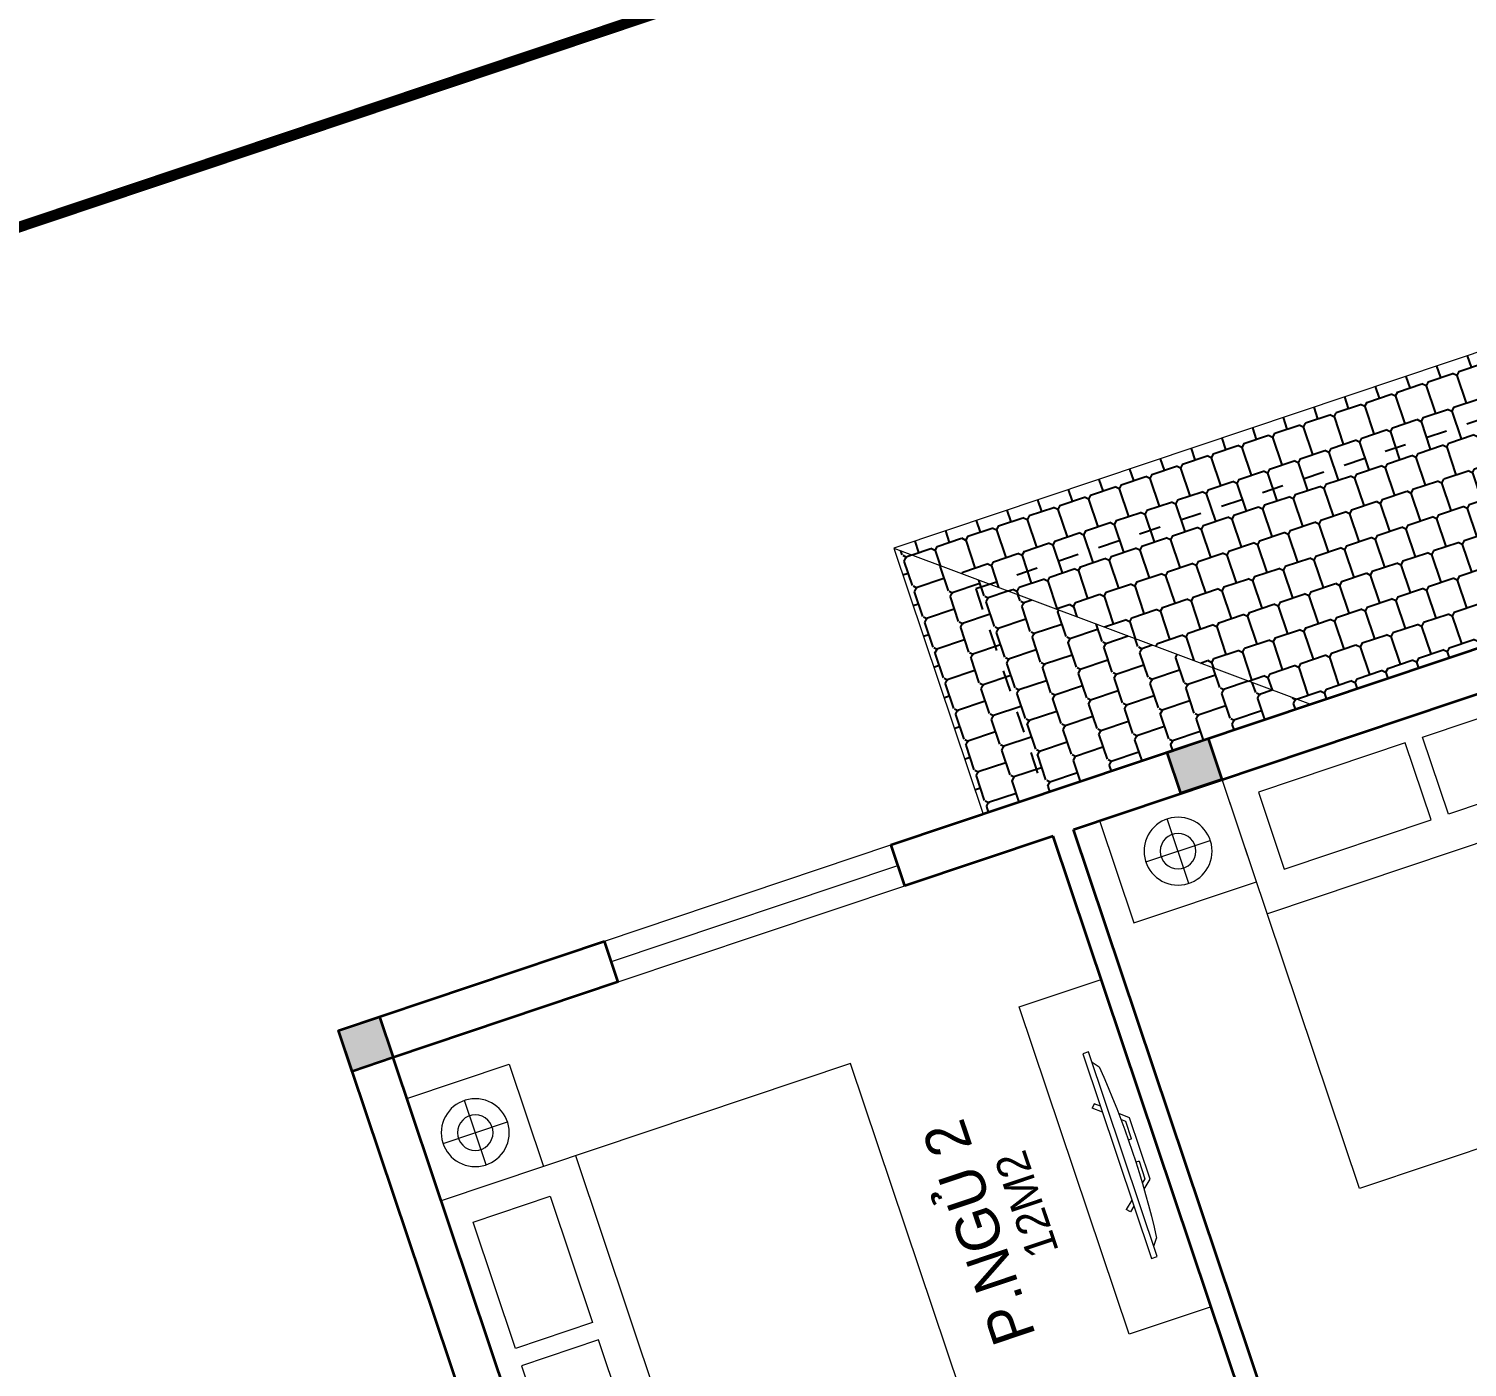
# Model space of a CAD drawing. Header units: metres. Extents: x 568332 to 569219, y 2065964 to 2066430.
# Drawn here: x 568574.65 to 568581.32, y 2066266.87 to 2066273.07 of the extents above; entities that cross this region are included whole.
import ezdxf

# ---------------------------------------------------------------- set-up
doc = ezdxf.new("R2010")
doc.units = ezdxf.units.M
doc.linetypes.add('CENTER', pattern=[2, 1.25, -0.25, 0.25, -0.25])
doc.linetypes.add('HIDDEN', pattern=[0.375, 0.25, -0.125])
doc.layers.get('0').update_dxf_attribs({"linetype": 'CONTINUOUS'})
doc.layers.get('DEFPOINTS').update_dxf_attribs({"linetype": 'CONTINUOUS'})
for name, color, linetype, lineweight in [('-CENTER', 143, 'CENTER', 13), ('-CONCRETE', 1, 'CONTINUOUS', 35), ('-DIM', 9, 'CONTINUOUS', 13), ('-DOOR', 137, 'CONTINUOUS', 9), ('-FURNITURE', 46, 'CONTINUOUS', 9), ('-LINE1', 7, 'CONTINUOUS', 18), ('-TEXT', 7, 'CONTINUOUS', 15), ('-WALL', 4, 'CONTINUOUS', 35), ('TEXT25', 2, 'CONTINUOUS', 13)]:
    doc.layers.add(name, color=color, linetype=linetype, lineweight=lineweight)
doc.layers.add('-RANH GIOI LO DAT', color=12, linetype='CONTINUOUS')
doc.layers.add('13. NET HATCH', color=252, linetype='CONTINUOUS')
doc.styles.add('T1', font='', dxfattribs={"height": 200})
doc.styles.add('vnavanth', font='', dxfattribs={"width": 0.8})
doc.styles.get('T1').set_extended_font_data('VNgeometric Light')
doc.styles.get('vnavanth').set_extended_font_data('.VnAvantH')

# ---------------------------------------------------------------- blocks, each defined once
blk = doc.blocks.new('A$C4D045CFB')
at = {"layer": '13. NET HATCH'}
h = blk.add_hatch(dxfattribs=at)
h.set_pattern_fill('MAIGO-12', color=256, scale=300, angle=180)
h.set_pattern_definition([(180, (-90, 1.102182119232618e-14), (-75.00000000000001, -150), [120, -30, 120, -30]), (270, (-75, -14.99999999999999), (74.99999999999997, -150), [135, -165]), (225, (-60, 7.34788079488412e-15), (-75.00000000142688, -150.0000000028537), [21.213203436, -403.0508652]), (315, (-90, 1.102182119232618e-14), (75.00000000142684, -150.0000000028537), [21.213203436, -403.0508652])])
h.paths.add_polyline_path([(1299.999119955668, 6100.494044825784), (1299.953723877203, 5215.284894083044), (1299.999119955668, 5229.592269479996), (1299.999119955668, 4500.000660992693), (-0.0008800443320069462, 6100.494044825784)])
h = blk.add_hatch(dxfattribs=at)
h.set_pattern_fill('MAIGO-12', color=256, scale=300, angle=270)
h.set_pattern_definition([(270, (-1.653273178848927e-14, -90), (150, -75.00000000000003), [120, -30, 120, -30]), (0, (14.99999999999999, -75), (150, 74.99999999999996), [135, -165]), (315, (-1.102182119232618e-14, -60), (150.0000000028537, -75.0000000014269), [21.213203436, -403.0508652]), (45, (-1.653273178848927e-14, -90), (150.0000000028537, 75.00000000142683), [21.213203436, -403.0508652])])
h.paths.add_polyline_path([(-0.0008800443320069462, 6100.494044825784), (1299.999119955668, 4500.000660992693), (1299.999119955668, 1300.000660992693), (-0.0008800443320069462, 0.000660992693156004)])
h = blk.add_hatch(dxfattribs=at)
h.set_pattern_fill('MAIGO-12', color=256, scale=300)
h.set_pattern_definition([(0, (90, 0), (75, 150), [120, -30, 120, -30]), (90, (75, 15), (-74.99999999999999, 150), [135, -165]), (45, (60, 0), (75.00000000142687, 150.0000000028537), [21.213203436, -403.0508652]), (135, (90, 0), (-75.00000000142686, 150.0000000028537), [21.213203436, -403.0508652])])
h.paths.add_polyline_path([(1299.999119955668, 1300.000660992693), (1299.999119955668, 0.000660992693156004), (-0.0008800443320069462, 0.000660992693156004)])
at = {"layer": '-LINE1'}
for p, q in [((-0.0008800443320069462, 0.000660992693156004), (-0.0008800443320069462, 6100.494044825784)), ((-0.0008800443320069462, 6100.494044825784), (1299.999119955668, 6100.494044825784)), ((-0.0008800443320069462, 6100.494044825784), (1299.999119955668, 4500.000660992693)), ((-0.0008800443320069462, 0.000660992693156004), (1299.999119955668, 1300.000660992693)), ((1299.999119955668, 0.000660992693156004), (-0.0008800443320069462, 0.000660992693156004))]:
    blk.add_line(p, q, dxfattribs=at)
at = {"layer": 'DEFPOINTS', "linetype": 'HIDDEN', "ltscale": 5}
blk.add_lwpolyline([(1299.999119955668, 300.0006609926932), (299.999119955668, 300.0006609926932), (299.999119955668, 5800.494044825784), (1299.999119955668, 5800.494044825784)], close=True, dxfattribs=at)
blk = doc.blocks.new('G1600')
for p, q in [((137477.0741823114, -212827.2147267315), (139077.0741823114, -212827.2147267327)), ((137227.6935681712, -213391.7193460799), (137227.6935681718, -213076.8871672568)), ((139326.4547964507, -213391.7193460799), (139326.4547964501, -213076.8871672568)), ((137385.1096575831, -213234.3032566686), (137070.2774787599, -213234.3032566681)), ((139169.0387070388, -213234.3032566686), (139483.870885862, -213234.3032566681))]:
    blk.add_line(p, q)
blk.add_lwpolyline([(137477.074182311, -213484.2147267315), (137477.0741823123, -211484.2147267315), (139077.0741823123, -211484.2147267327), (139077.074182311, -213484.2147267327), (137477.074182311, -213484.2147267315)])
for points in [[(136977.074182316, -213484.2147267311), (136977.0741823163, -212984.3917867657), (137477.0741823113, -212984.3917867661), (137477.074182311, -213484.2147267315)], [(137617.074182311, -213375.2147267316), (137617.0741823112, -212998.7147267316), (138234.5741823112, -212998.714726732), (138234.574182311, -213375.214726732)], [(138937.074182311, -213375.2147267325), (138937.0741823112, -212998.7147267325), (138319.5741823112, -212998.7147267321), (138319.574182311, -213375.2147267321)], [(139577.0741823059, -213484.2147267331), (139577.0741823062, -212984.3917867677), (139077.0741823113, -212984.3917867673), (139077.074182311, -213484.2147267327)]]:
    blk.add_lwpolyline(points, close=True)
for centre, radius in [((137227.6935681715, -213234.3032566684), 157.4160894116067), ((139326.4547964504, -213234.3032566684), 157.4160894116067), ((137227.6935681715, -213234.3032566684), 82.41608941160666), ((139326.4547964504, -213234.3032566684), 82.41608941160666)]:
    blk.add_circle(centre, radius)
blk = doc.blocks.new('XR.MB.LM123$0$tvi 1')
blk.add_lwpolyline([(28.54445810673496, -2.291926648467779e-10), (28.54445810673496, -999.9999999999964), (-7.275957614183426e-12, -1000), (0, 0)], close=True)
for points in [[(28.54445810680045, -50.31958968611434), (52.37372755713295, -80.86315460130209)], [(-24.09820395050338, -235.5599978379832), (-39.09879504836863, -251.7939635238108)], [(0, -284.7849796677438), (-39.09879504836863, -251.7939635238108)], [(0, -255.9952397129928), (-24.09820395050338, -235.5599978379832)], [(69.66229681991535, -315.0836646851385), (111.1934016081432, -350.2927865858655), (111.193401608034, -649.712917566063), (69.68611289083492, -684.9110379843005)], [(89.09002233762294, -445.7449799550195), (89.09002233762294, -359.9578938602899), (70.91298945683957, -344.6203678706661)], [(89.09002233762294, -445.7449799550195), (73.49991829216015, -445.7449799550232)], [(89.09002233768115, -554.2550200447404), (89.09002233773936, -640.0421061392371), (70.91298945678864, -655.3796321293303)], [(89.09002233768115, -554.2550200447404), (73.49991829216015, -554.2550200447404)], [(0, -715.2150203320198), (-39.09879504836863, -748.2060364759491)], [(-24.09820395050338, -764.4400021620095), (-39.09879504836863, -748.2060364759491)], [(0, -744.004760287), (-24.09820395050338, -764.4400021620095)], [(28.54445810674224, -949.680410313882), (52.37372755713295, -919.1368453984578)]]:
    blk.add_lwpolyline(points)
blk.add_arc((-4025.16618952866, -499.9999999999964), 4099.025185406737, 354.1310878512652, 5.868912148527433)
blk = doc.blocks.new('A$C5C575821')
at = {"layer": '-CONCRETE'}
h = blk.add_hatch(color=256, dxfattribs=at)
h.dxf.hatch_style = 1
h.paths.add_polyline_path([(-0.00237559899687767, 200.0000000000146), (-0.00237559899687767, 1.455191522836685e-11), (199.9976244010031, 1.455191522836685e-11), (199.9976244010031, 200.0000000000146)])
blk.add_lwpolyline([(-0.00237559899687767, 1.455191522836685e-11), (199.9976244010031, 1.455191522836685e-11), (199.9976244010031, 200.0000000000146), (-0.00237559899687767, 200.0000000000146)], close=True, dxfattribs=at)
blk = doc.blocks.new('A$C8a974c9c')
for p, q in [((1750.087982669494, 2957.416116623174), (1750.087982669657, 2642.58393779996)), ((1592.671893257969, 2800.000027211493), (1907.504072081182, 2800.000027211652)), ((1342.999452652235, 2500.000027214177), (1342.999452652119, 700.000027214177)), ((1750.087982669345, 242.5839378051005), (1750.087982669549, 557.4161166283138)), ((1592.67189325784, 400.0000272168018), (1907.504072081053, 400.0000272166017))]:
    blk.add_line(p, q)
for points in [[(1999.999452652235, 3100.000027209127), (1500.176512686827, 3100.000027209127), (1500.176512686827, 2500.000027214177), (1999.999452652235, 2500.000027214177)], [(1890.999452652235, 2360.000027214177), (1514.499452652235, 2360.000027214177), (1514.499452652148, 1642.500027214177), (1890.999452652148, 1642.500027214177)], [(1890.99945265209, 840.000027214177), (1514.49945265209, 840.000027214177), (1514.499452652148, 1557.500027214177), (1890.999452652148, 1557.500027214177)], [(1999.999452652119, 100.0000272192265), (1500.17651268671, 100.0000272192265), (1500.17651268671, 700.000027214177), (1999.999452652119, 700.000027214177)]]:
    blk.add_lwpolyline(points, close=True)
blk.add_lwpolyline([(1999.999452652235, 2500.000027214177), (-0.0005473477649502456, 2500.000027214177), (-0.0005473478813655674, 700.000027214177), (1999.999452652119, 700.000027214177), (1999.999452652235, 2500.000027214177)])
for centre, radius in [((1750.087982669561, 2800.000027211581), 157.4160894116067), ((1750.087982669561, 2800.000027211581), 82.41608941160666), ((1750.087982669432, 400.0000272166926), 157.4160894116067), ((1750.087982669432, 400.0000272166926), 82.41608941160666)]:
    blk.add_circle(centre, radius)
blk = doc.blocks.new('M15-T3')
at = {"layer": '-DOOR'}
for p, q in [((202210.4076445103, 109940.0246930122), (202210.4269423485, 108540.0246930122)), ((202309.9417014122, 109940.0246930122), (202309.960999012, 108540.0246930122)), ((202410.1916418076, 109940.0246930122), (202410.2109396458, 108540.0246927738))]:
    blk.add_line(p, q, dxfattribs=at)
at = {"layer": '-FURNITURE'}
blk.add_lwpolyline([(199909.8034186363, 108215.1522972584), (201509.8034186363, 108215.1522967815), (201509.8034183979, 107815.1517038345), (199909.8034186363, 107815.1517043114)], close=True, dxfattribs=at)
at = {"layer": '-RANH GIOI LO DAT', "linetype": 'HIDDEN', "ltscale": 10, "const_width": 50}
blk.add_lwpolyline([(201411.1560862064, 95933.9783782959), (206409.8034176826, 101050.2748088837), (206409.8034174442, 113240.0698714256), (195409.8034188747, 113240.0698714256), (195409.8034179211, 95794.35342478752)], close=True, dxfattribs=at)
at = {"layer": '-WALL'}
for p, q in [((197028.7034184933, 111240.0696146488), (202409.8034186363, 111240.0696148872)), ((202409.8034186363, 111240.0696148872), (202410.1916418076, 109940.0246930122)), ((197309.8799452782, 111040.0696148872), (202209.8034186363, 111040.0696148872)), ((202210.4076445103, 109940.0246930122), (202209.8034186363, 111040.0696148872)), ((202209.7516853809, 109940.0696148872), (202409.8075532913, 109940.0696148872)), ((202209.8034183979, 107815.1517043114), (202210.4269416332, 108540.0696148872)), ((202210.4269423485, 108540.0246930122), (202409.8075532913, 108540.0696146488)), ((202410.2109396458, 108540.0246927738), (202410.2109396458, 104890.2337961197)), ((198509.8798346519, 107815.1517043114), (202209.8034183979, 107815.1517043114)), ((198509.8798346519, 107715.1517043114), (202209.8034186363, 107715.1517043114)), ((202209.8034186363, 107715.1517043114), (202209.8034186363, 104888.1457304955))]:
    blk.add_line(p, q, dxfattribs=at)
at = {"layer": '-FURNITURE', "xscale": -0.9999999999999999, "rotation": 180}
for name, p in [('G1600', (62432.72923636436, -102444.1451120377)), ('A$C8a974c9c', (200209.803965807, 107688.1457576752))]:
    blk.add_blockref(name, p, dxfattribs=at)
at = {"layer": '-FURNITURE', "extrusion": (0, 0, -1), "rotation": 269.9963102775856}
blk.add_blockref('XR.MB.LM123$0$tvi 1', (-200209.7934067249, 108005.3951218128), dxfattribs=at)
at = {"layer": '-WALL', "xscale": -1}
for name, p in [('A$C5C575821', (202409.8010430336, 111040.0696144104)), ('A$C4D045CFB', (203709.8025386333, 101989.5805249214)), ('A$C5C575821', (202409.8010427952, 106990.0696148872))]:
    blk.add_blockref(name, p, dxfattribs=at)
at = {"layer": '-TEXT', "color": 2, "style": 'vnavanth'}
blk.add_text('p.ngñ 2', height=199.9591899200177, rotation=1.284075563962397e-06, dxfattribs=at).set_placement((200042.6723451614, 108625.3019604683))
at = {"layer": 'TEXT25', "style": 'T1'}
blk.add_text('12M2', height=150, rotation=1.284075563962397e-06, dxfattribs=at).set_placement((200380.1598803997, 108399.7153964043))
blk = doc.blocks.new('1800X2000')
at = {"layer": '-FURNITURE'}
blk.add_line((325497.3064970744, 17765.29446492715), (325497.3064973904, 19565.2944651944), dxfattribs=at)
for points in [[(323997.3057774993, 19565.2944651944), (325997.3064971831, 19565.2944651944), (325997.3064971831, 17765.29446484288), (323997.3057774993, 17765.29446484288)], [(325612.9490047574, 19390.79434491032), (325919.0064973457, 19390.79434491032), (325919.0064973457, 18691.29434485664), (325612.9490047574, 18691.29434485664)], [(325612.9490046239, 18629.79434491026), (325919.0064972151, 18629.79434491026), (325919.0064972151, 17946.79434485664), (325612.9490046239, 17946.79434485664)]]:
    blk.add_lwpolyline(points, close=True, dxfattribs=at)
blk = doc.blocks.new('M1-T3.1')
at = {"layer": '-DIM', "xscale": -1, "rotation": 359.9999999899488}
blk.add_blockref('1800X2000', (665443.3312407843, 17807.75893895107), dxfattribs=at)

msp = doc.modelspace()

# ---------------------------------------------------------------- block references
at = {"layer": '-CENTER', "xscale": 0.001, "yscale": 0.001, "zscale": 0.001, "rotation": 108.5514997317249}
msp.add_blockref('M15-T3', (568745.9471004102, 2066111.926841277), dxfattribs=at)

# ---------------------------------------------------------------- next in the draw order: block references
at = {"layer": '-DIM', "xscale": 0.001, "yscale": 0.001, "zscale": 0.001, "rotation": 198.5500272218371}
msp.add_blockref('M1-T3.1', (568884.7908018663, 2066408.884271305), dxfattribs=at)

doc.saveas('drawing.dxf')
